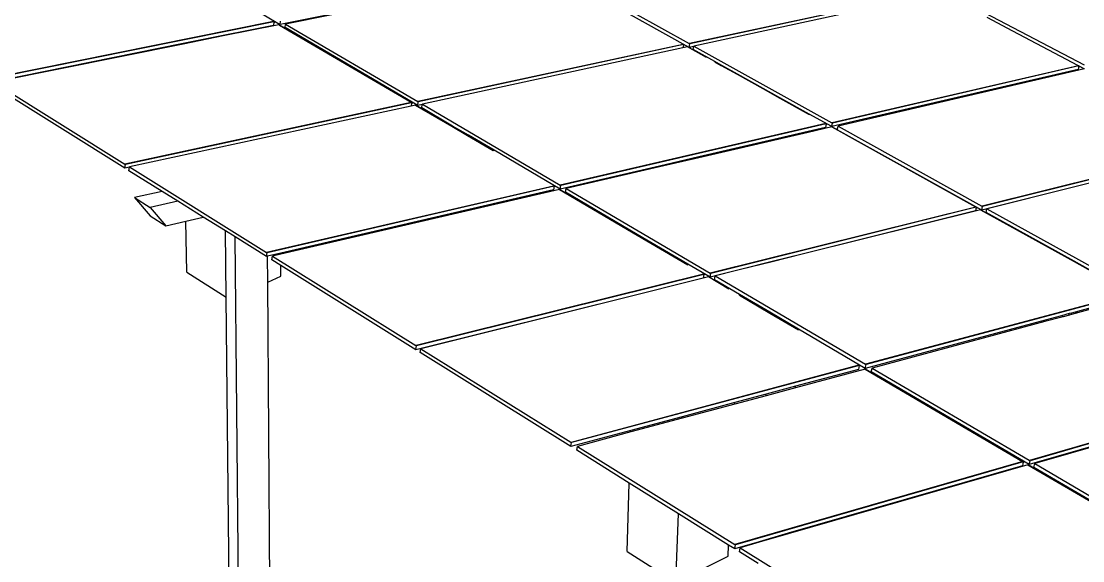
# Model space of a CAD drawing. Header units: inches. Extents: x -1925 to 2960, y -1726 to 1726.
# Drawn here: x -266 to 650, y -18 to 448 of the extents above; entities that cross this region are included whole.
import ezdxf

# ---------------------------------------------------------------- set-up
doc = ezdxf.new("R2010")
doc.units = ezdxf.units.IN
doc.header["$MEASUREMENT"] = 0

msp = doc.modelspace()

# ---------------------------------------------------------------- linework, layer by layer
for p, q in [((185.81, 491.56), (-42.72, 445.44)), ((190.68, 492.13), (-37.91, 445.98)), ((196.05, 492.7), (310.48, 429.13)), ((523.41, 475.02), (310.66, 429.04)), ((523.77, 474.83), (311.01, 428.84)), ((523.21, 472.11), (314.5, 426.9)), ((532.33, 473.56), (651.38, 410.65)), ((-43.11, 445.67), (-68.67, 460.69)), ((270.1, 448.25), (251.97, 458.34)), ((589.87, 439.87), (567.77, 451.56)), ((-48.31, 448.1), (-294.58, 398.54)), ((-47.97, 447.9), (-294.24, 398.32)), ((-68.51, 440.76), (-91.74, 436.08)), ((-68.51, 440.33), (-91.74, 435.64)), ((-43.63, 445.35), (-68.51, 440.33)), ((-48.44, 444.81), (-68.51, 440.76)), ((-68.51, 440.33), (-68.51, 440.76)), ((-47.97, 447.9), (-48.44, 444.81)), ((-48.43, 448.17), (-48.31, 448.1)), ((-48.31, 448.1), (-48.05, 447.94)), ((-48.05, 447.94), (-47.97, 447.9)), ((-47.97, 447.9), (-47.8, 447.8)), ((-47.42, 447.58), (-47.3, 447.5)), ((-43.1, 445.04), (-43.63, 445.35)), ((-43.63, 445.35), (-43.63, 445.35)), ((-28, 436.16), (-43.63, 445.35)), ((-43.1, 445.04), (-43.11, 445.67)), ((-42.72, 445.44), (-43.11, 445.67)), ((-43.1, 445.04), (70.36, 378.36)), ((-42.72, 445.44), (-42.24, 448.52)), ((-38.38, 442.89), (-37.91, 445.98)), ((76.14, 375.61), (-38.38, 442.89)), ((-37.91, 445.98), (76.13, 379.05)), ((270.09, 447.97), (270.1, 448.25)), ((310.45, 425.81), (270.1, 448.25)), ((589.86, 439.87), (589.87, 439.87)), ((651.28, 407.39), (589.87, 439.87)), ((-91.74, 436.08), (-126.23, 429.12)), ((-91.74, 435.64), (-126.22, 428.68)), ((-91.74, 435.64), (-91.74, 436.08)), ((-126.23, 429.12), (-294.66, 395.14)), ((-126.22, 428.68), (-289.94, 395.64)), ((-126.22, 428.68), (-126.23, 429.12)), ((305.25, 428.41), (76.3, 378.95)), ((305.61, 428.21), (76.66, 378.74)), ((305.09, 425.41), (80.13, 376.7)), ((305.08, 428.51), (305.12, 428.48)), ((305.61, 428.21), (305.09, 425.41)), ((309.09, 426.27), (305.09, 425.41)), ((305.12, 428.48), (305.26, 428.41)), ((305.26, 428.41), (305.53, 428.26)), ((305.53, 428.26), (305.61, 428.21)), ((305.61, 428.21), (305.78, 428.12)), ((306.18, 427.9), (306.31, 427.82)), ((311.48, 424.94), (309.09, 426.27)), ((309.1, 426.27), (309.09, 426.27)), ((325.44, 417.18), (309.1, 426.27)), ((310.45, 425.81), (311.01, 428.84)), ((311.52, 426.05), (310.45, 425.81)), ((310.66, 429.04), (310.48, 429.13)), ((311.01, 428.84), (310.66, 429.04)), ((311.48, 424.94), (311.52, 426.05)), ((314.46, 426.68), (311.52, 426.05)), ((313.93, 423.88), (314.46, 426.68)), ((332.55, 413.52), (313.93, 423.88)), ((314.46, 426.68), (314.5, 426.9)), ((314.5, 426.9), (433.65, 360.71)), ((332.54, 413.23), (332.55, 413.52)), ((332.54, 413.23), (338.15, 410.12)), ((338.52, 410.2), (332.55, 413.52)), ((338.52, 410.2), (338.15, 410.12)), ((338.15, 410.12), (351.78, 402.54)), ((352.16, 402.62), (338.52, 410.2)), ((646.18, 406.76), (433.59, 357.34)), ((646.45, 409.93), (433.83, 360.62)), ((646.83, 409.73), (434.2, 360.41)), ((651.54, 407.24), (438.92, 357.78)), ((646.83, 409.73), (646.18, 406.76)), ((646.28, 410.02), (646.32, 410)), ((646.32, 410), (646.45, 409.93)), ((646.45, 409.93), (646.45, 409.93)), ((646.45, 409.93), (646.83, 409.73)), ((646.83, 409.73), (647, 409.64)), ((647.42, 409.42), (647.56, 409.35)), ((-289.94, 395.64), (-176.71, 325.02)), ((352.16, 402.62), (351.78, 402.54)), ((351.78, 402.54), (373.92, 390.22)), ((374.3, 390.31), (352.16, 402.62)), ((-176.65, 321.46), (-290.36, 392.46)), ((373.92, 390.22), (374.3, 390.31)), ((373.92, 390.22), (388.76, 381.97)), ((388.77, 382.26), (374.3, 390.31)), ((70.54, 378.26), (-176.54, 324.91)), ((70.89, 378.05), (-176.19, 324.69)), ((70.41, 378.34), (70.54, 378.27)), ((70.89, 378.05), (70.41, 375.16)), ((74.36, 376.01), (70.41, 375.16)), ((70.54, 378.27), (70.81, 378.1)), ((70.81, 378.1), (70.89, 378.05)), ((70.89, 378.05), (71.06, 377.96)), ((71.46, 377.72), (71.59, 377.65)), ((74.36, 376.01), (105.5, 357.72)), ((74.37, 376.01), (74.36, 376.01)), ((90.66, 366.43), (74.37, 376.01)), ((76.3, 378.95), (76.13, 379.05)), ((76.14, 375.61), (76.66, 378.74)), ((80.09, 376.47), (76.14, 375.61)), ((76.66, 378.74), (76.3, 378.95)), ((79.61, 373.57), (80.09, 376.47)), ((80.09, 376.47), (80.13, 376.7)), ((80.13, 376.7), (199.05, 306.91)), ((388.76, 381.97), (388.77, 382.26)), ((388.76, 381.97), (413.95, 367.96)), ((413.96, 368.25), (388.77, 382.26)), ((70.41, 375.16), (-172.73, 322.53)), ((106.3, 357.89), (79.61, 373.57)), ((413.95, 367.96), (413.96, 368.25)), ((433.59, 357.34), (413.96, 368.25)), ((106.3, 357.89), (105.5, 357.72)), ((105.5, 357.72), (119.11, 349.72)), ((119.9, 349.9), (106.3, 357.89)), ((428.4, 359.93), (199.23, 306.8)), ((428.77, 359.72), (199.6, 306.58)), ((428.77, 359.72), (428.16, 356.65)), ((428.26, 360), (428.4, 359.93)), ((428.4, 359.93), (428.68, 359.77)), ((428.68, 359.77), (428.77, 359.72)), ((428.77, 359.72), (428.95, 359.62)), ((429.36, 359.39), (429.5, 359.32)), ((433.59, 357.34), (434.2, 360.41)), ((433.83, 360.62), (433.65, 360.71)), ((434.2, 360.41), (433.83, 360.62)), ((438.31, 354.72), (438.92, 357.78)), ((438.92, 357.78), (563.13, 288.79)), ((119.9, 349.9), (119.11, 349.72)), ((119.11, 349.72), (141.23, 336.73)), ((142.02, 336.91), (119.9, 349.9)), ((413.18, 352.37), (387.1, 346.31)), ((413.22, 353.18), (387.14, 347.12)), ((433.49, 357.1), (413.18, 352.37)), ((413.18, 352.37), (413.22, 353.18)), ((428.16, 356.65), (413.22, 353.18)), ((433.49, 357.1), (557.67, 288.04)), ((433.49, 357.1), (433.49, 357.1)), ((450.52, 347.63), (433.49, 357.1)), ((563.05, 285.35), (438.31, 354.72)), ((353.64, 339.34), (318.76, 331.23)), ((387.1, 346.31), (353.6, 338.52)), ((353.6, 338.52), (353.64, 339.34)), ((387.14, 347.12), (353.64, 339.34)), ((387.1, 346.31), (387.14, 347.12)), ((775.62, 341.6), (563.32, 288.68)), ((776.01, 341.39), (563.71, 288.47)), ((141.23, 336.73), (142.02, 336.91)), ((199.04, 303.41), (142.02, 336.91)), ((318.73, 330.42), (284.71, 322.51)), ((318.76, 331.23), (284.74, 323.33)), ((353.6, 338.52), (318.73, 330.42)), ((318.73, 330.42), (318.76, 331.23)), ((-176.54, 324.91), (-176.71, 325.02)), ((-176.65, 321.46), (-176.19, 324.69)), ((-172.77, 322.3), (-176.65, 321.46)), ((-176.19, 324.69), (-176.54, 324.91)), ((-173.2, 319.3), (-172.77, 322.3)), ((-172.77, 322.3), (-172.73, 322.53)), ((-172.73, 322.53), (-54.46, 248.76)), ((284.74, 323.33), (199.04, 303.41)), ((284.71, 322.51), (204.32, 303.82)), ((284.71, 322.51), (284.74, 323.33)), ((-144.53, 301.4), (-173.2, 319.3)), ((668.35, 311.56), (647.84, 306.43)), ((668.36, 311.66), (647.85, 306.54)), ((193.42, 306.05), (-54.28, 248.65)), ((193.8, 305.83), (-53.91, 248.42)), ((193.23, 302.66), (-42.1, 248)), ((198.51, 303.06), (-42.09, 247.15)), ((193.8, 305.83), (193.23, 302.66)), ((193.29, 306.13), (193.43, 306.05)), ((193.43, 306.05), (193.71, 305.89)), ((193.71, 305.89), (193.8, 305.83)), ((193.8, 305.83), (193.98, 305.73)), ((194.39, 305.49), (194.53, 305.41)), ((198.51, 303.06), (265.66, 263.61)), ((198.52, 303.06), (198.51, 303.06)), ((215.52, 293.07), (198.52, 303.06)), ((199.04, 303.41), (199.6, 306.58)), ((199.23, 306.8), (199.05, 306.91)), ((199.6, 306.58), (199.23, 306.8)), ((203.75, 300.64), (204.32, 303.82)), ((204.32, 303.82), (328.49, 230.94)), ((647.85, 306.54), (563.05, 285.35)), ((647.84, 306.43), (567.49, 286.36)), ((647.84, 306.43), (647.85, 306.54)), ((-144.53, 301.4), (-168.32, 296.04)), ((-168.32, 296.04), (-154.9, 280.24)), ((-168.32, 296.04), (-154.81, 287.55)), ((-131, 292.95), (-144.53, 301.4)), ((265.68, 264.26), (203.75, 300.64)), ((-131, 292.95), (-154.81, 287.55)), ((-154.81, 287.55), (-141.41, 271.75)), ((-108.98, 279.2), (-131, 292.95)), ((557.86, 287.93), (328.67, 230.83)), ((558.25, 287.72), (329.06, 230.61)), ((562.03, 285.61), (407.96, 247.14)), ((557.59, 284.6), (407.97, 247.24)), ((558.25, 287.72), (557.59, 284.6)), ((557.72, 288.01), (557.86, 287.93)), ((557.86, 287.93), (558.16, 287.77)), ((558.16, 287.77), (558.25, 287.72)), ((558.25, 287.72), (558.44, 287.61)), ((558.87, 287.37), (559.01, 287.29)), ((562.03, 285.61), (642.71, 240.75)), ((562.03, 285.61), (562.03, 285.61)), ((579.79, 275.74), (562.03, 285.61)), ((563.05, 285.35), (563.71, 288.47)), ((563.32, 288.68), (563.13, 288.79)), ((563.71, 288.47), (563.32, 288.68)), ((566.83, 283.25), (567.49, 286.36)), ((567.49, 286.36), (697.04, 214.4)), ((-154.9, 280.24), (-141.41, 271.75)), ((-141.41, 271.75), (-123.93, 275.77)), ((-123.93, 275.77), (-108.98, 279.2)), ((-123.27, 231.6), (-123.93, 275.77)), ((-89.91, 267.29), (-108.98, 279.2)), ((642.73, 241.04), (566.83, 283.25)), ((-89.28, 210.03), (-89.91, 267.29)), ((-81.54, 262.07), (-89.91, 267.29)), ((-77.46, -150.43), (-81.54, 262.07)), ((-54.43, 245.14), (-81.54, 262.07)), ((265.66, 263.61), (265.68, 264.26)), ((265.66, 263.61), (309.31, 237.96)), ((309.34, 238.61), (265.68, 264.26)), ((-54.28, 248.65), (-54.46, 248.76)), ((-54.43, 245.14), (-53.91, 248.42)), ((-53.91, 248.42), (-54.28, 248.65)), ((-42.1, 248), (-53.47, 245.36)), ((-42.09, 247.15), (-42.1, 248)), ((-53.47, 245.36), (-54.43, 245.14)), ((-53.32, 223.1), (-53.47, 245.36)), ((-49.73, 242.21), (-49.22, 245.49)), ((-42.04, 237.41), (-49.73, 242.21)), ((-42.09, 247.15), (-49.22, 245.49)), ((-49.22, 245.49), (74.49, 168.33)), ((309.31, 237.96), (309.34, 238.61)), ((328.45, 227.39), (309.34, 238.61)), ((382.2, 240.81), (354.78, 233.96)), ((382.2, 240.7), (354.78, 233.86)), ((407.97, 247.24), (382.2, 240.81)), ((407.96, 247.14), (382.2, 240.7)), ((382.2, 240.7), (382.2, 240.81)), ((407.96, 247.14), (407.97, 247.24)), ((642.71, 240.75), (642.73, 241.04)), ((642.71, 240.75), (661.8, 230.13)), ((661.82, 230.43), (642.73, 241.04)), ((-123.27, 231.6), (-89.28, 210.03)), ((-42, 228.2), (-42.04, 237.41)), ((74.5, 164.64), (-42.04, 237.41)), ((322.83, 230.01), (74.67, 168.21)), ((323.22, 229.79), (75.06, 167.97)), ((323.22, 229.79), (322.61, 226.57)), ((322.69, 230.1), (322.83, 230.02)), ((322.83, 230.02), (323.13, 229.84)), ((323.13, 229.84), (323.22, 229.79)), ((323.22, 229.79), (323.41, 229.68)), ((323.84, 229.42), (323.98, 229.34)), ((354.78, 233.96), (328.45, 227.39)), ((328.45, 227.39), (329.06, 230.61)), ((328.67, 230.83), (328.49, 230.94)), ((329.06, 230.61), (328.67, 230.83)), ((354.78, 233.86), (332.85, 228.38)), ((354.78, 233.86), (354.78, 233.96)), ((-53.32, 223.1), (-42, 228.2)), ((-50.91, -149.03), (-53.32, 223.1)), ((308.75, 223), (263.99, 211.83)), ((308.76, 223.11), (264, 211.94)), ((327.01, 227.56), (308.75, 223)), ((308.75, 223), (308.76, 223.11)), ((322.61, 226.57), (308.76, 223.11)), ((327.01, 227.56), (327.01, 227.56)), ((344.77, 217.12), (327.01, 227.56)), ((332.23, 225.16), (332.85, 228.38)), ((353.85, 212.46), (332.23, 225.16)), ((332.85, 228.38), (462.57, 152.25)), ((264, 211.94), (74.5, 164.64)), ((263.99, 211.83), (78.84, 165.61)), ((263.99, 211.83), (264, 211.94)), ((353.82, 211.8), (353.85, 212.46)), ((353.82, 211.8), (380.14, 196.34)), ((380.17, 197), (353.85, 212.46)), ((691.75, 213.47), (462.77, 152.13)), ((692.16, 213.25), (463.17, 151.89)), ((-85.53, -135.15), (-89.28, 210.03)), ((660.4, 201.75), (640.42, 196.39)), ((380.14, 196.34), (380.17, 197)), ((380.14, 196.34), (404.73, 181.89)), ((404.77, 182.55), (380.17, 197)), ((633.33, 193.2), (617.53, 188.96)), ((631.79, 194.07), (617.63, 190.27)), ((638.52, 195.88), (631.79, 194.07)), ((633.33, 193.2), (631.79, 194.07)), ((638.78, 194.67), (633.33, 193.2)), ((638.46, 195.05), (638.52, 195.88)), ((638.49, 194.92), (638.46, 195.05)), ((638.59, 194.8), (638.49, 194.92)), ((640.42, 196.39), (638.52, 195.88)), ((638.59, 194.8), (638.74, 194.69)), ((638.74, 194.69), (638.78, 194.67)), ((640.28, 195.07), (638.78, 194.67)), ((640.27, 195.1), (640.23, 195.16)), ((640.28, 195.07), (640.27, 195.1)), ((640.32, 195.08), (640.28, 195.07)), ((660.3, 200.45), (640.32, 195.08)), ((640.32, 195.08), (640.42, 196.39)), ((644.15, 197.39), (644.15, 197.38)), ((644.15, 197.38), (644.34, 197.3)), ((644.34, 197.3), (644.57, 197.24)), ((644.57, 197.24), (644.81, 197.21)), ((644.81, 197.21), (645.05, 197.22)), ((645.05, 197.22), (645.27, 197.26)), ((645.27, 197.26), (645.46, 197.33)), ((645.46, 197.33), (645.6, 197.43)), ((645.6, 197.43), (645.69, 197.54)), ((645.72, 197.67), (645.68, 197.8)), ((645.68, 197.8), (645.68, 197.8)), ((645.69, 197.54), (645.72, 197.67)), ((617.63, 190.27), (462.5, 148.63)), ((617.53, 188.96), (468.32, 148.87)), ((617.53, 188.96), (617.63, 190.27)), ((404.73, 181.89), (404.77, 182.55)), ((462.5, 148.63), (404.77, 182.55)), ((74.67, 168.21), (74.49, 168.33)), ((74.5, 164.64), (75.06, 167.97)), ((75.06, 167.97), (74.67, 168.21)), ((78.27, 162.28), (78.84, 165.61)), ((78.84, 165.61), (208.31, 84.85)), ((208.29, 81.1), (78.27, 162.28)), ((456.89, 151.24), (208.51, 84.73)), ((457.3, 151), (208.91, 84.48)), ((462.45, 147.97), (402.25, 131.81)), ((456.63, 147.73), (402.32, 133.16)), ((457.3, 151), (456.63, 147.73)), ((456.74, 151.33), (456.89, 151.24)), ((456.89, 151.24), (457.2, 151.06)), ((457.2, 151.06), (457.3, 151)), ((457.3, 151), (457.49, 150.89)), ((457.95, 150.62), (458.1, 150.53)), ((462.45, 147.98), (462.45, 147.97)), ((481.03, 137.06), (462.45, 147.98)), ((462.45, 147.97), (598.13, 68.25)), ((462.5, 148.63), (463.17, 151.89)), ((462.77, 152.13), (462.57, 152.25)), ((463.17, 151.89), (462.77, 152.13)), ((467.65, 145.6), (468.32, 148.87)), ((468.32, 148.87), (604.04, 69.22)), ((603.94, 65.54), (467.65, 145.6)), ((402.25, 131.81), (376.83, 124.98)), ((402.32, 133.16), (376.89, 126.33)), ((402.25, 131.81), (402.32, 133.16)), ((832.77, 135.05), (604.24, 69.1)), ((833.2, 134.81), (604.67, 68.85)), ((376.83, 124.98), (349.77, 117.71)), ((376.89, 126.33), (349.82, 119.07)), ((376.83, 124.98), (376.89, 126.33)), ((349.77, 117.71), (304.34, 105.51)), ((349.82, 119.07), (304.39, 106.88)), ((349.77, 117.71), (349.82, 119.07)), ((772.03, 114.14), (603.94, 65.54)), ((771.98, 113.62), (608.81, 66.42)), ((304.34, 105.51), (260.19, 93.66)), ((304.39, 106.88), (260.23, 95.03)), ((304.34, 105.51), (304.39, 106.88)), ((260.23, 95.03), (208.29, 81.1)), ((260.19, 93.66), (214.06, 81.27)), ((260.19, 93.66), (260.23, 95.03)), ((208.29, 81.1), (208.91, 84.48)), ((208.51, 84.73), (208.31, 84.85)), ((208.91, 84.48), (208.51, 84.73)), ((213.44, 77.88), (214.06, 81.27)), ((258.77, 49.58), (213.44, 77.88)), ((214.06, 81.27), (349.77, -3.38)), ((598.34, 68.13), (349.98, -3.51)), ((598.76, 67.88), (350.4, -3.77)), ((602.9, 65.44), (396.01, 5.62)), ((598.03, 64.56), (396.03, 6.17)), ((598.76, 67.88), (598.03, 64.56)), ((598.18, 68.22), (598.34, 68.13)), ((598.34, 68.13), (598.66, 67.94)), ((598.66, 67.94), (598.76, 67.88)), ((598.76, 67.88), (598.97, 67.76)), ((599.44, 67.48), (599.6, 67.39)), ((602.9, 65.44), (685.52, 16.89)), ((602.91, 65.44), (602.9, 65.44)), ((622.35, 54.02), (602.91, 65.44)), ((603.94, 65.54), (604.67, 68.85)), ((604.24, 69.1), (604.04, 69.22)), ((604.67, 68.85), (604.24, 69.1)), ((608.08, 63.1), (608.81, 66.42)), ((608.81, 66.42), (750.88, -16.96)), ((686.32, 17.14), (608.08, 63.1)), ((256.87, -9.62), (258.77, 49.58)), ((301.24, 23.06), (258.77, 49.58)), ((299, -36.36), (301.24, 23.06)), ((344.52, -3.96), (301.24, 23.06)), ((396.01, 5.62), (370.95, -1.62)), ((396.03, 6.17), (370.97, -1.07)), ((396.01, 5.62), (396.03, 6.17)), ((344.11, -13.5), (344.52, -3.96)), ((349.72, -7.21), (344.52, -3.96)), ((370.97, -1.07), (349.72, -7.21)), ((349.72, -7.21), (350.4, -3.77)), ((349.98, -3.51), (349.77, -3.38)), ((350.4, -3.77), (349.98, -3.51)), ((353.87, -9.8), (354.55, -6.36)), ((370.95, -1.62), (354.55, -6.36)), ((354.55, -6.36), (496.9, -95.16)), ((370.95, -1.62), (370.97, -1.07)), ((256.87, -9.62), (299, -36.36)), ((299, -36.36), (344.11, -13.5)), ((370.1, -19.94), (353.87, -9.8))]:
    msp.add_line(p, q)

doc.saveas('drawing.dxf')
